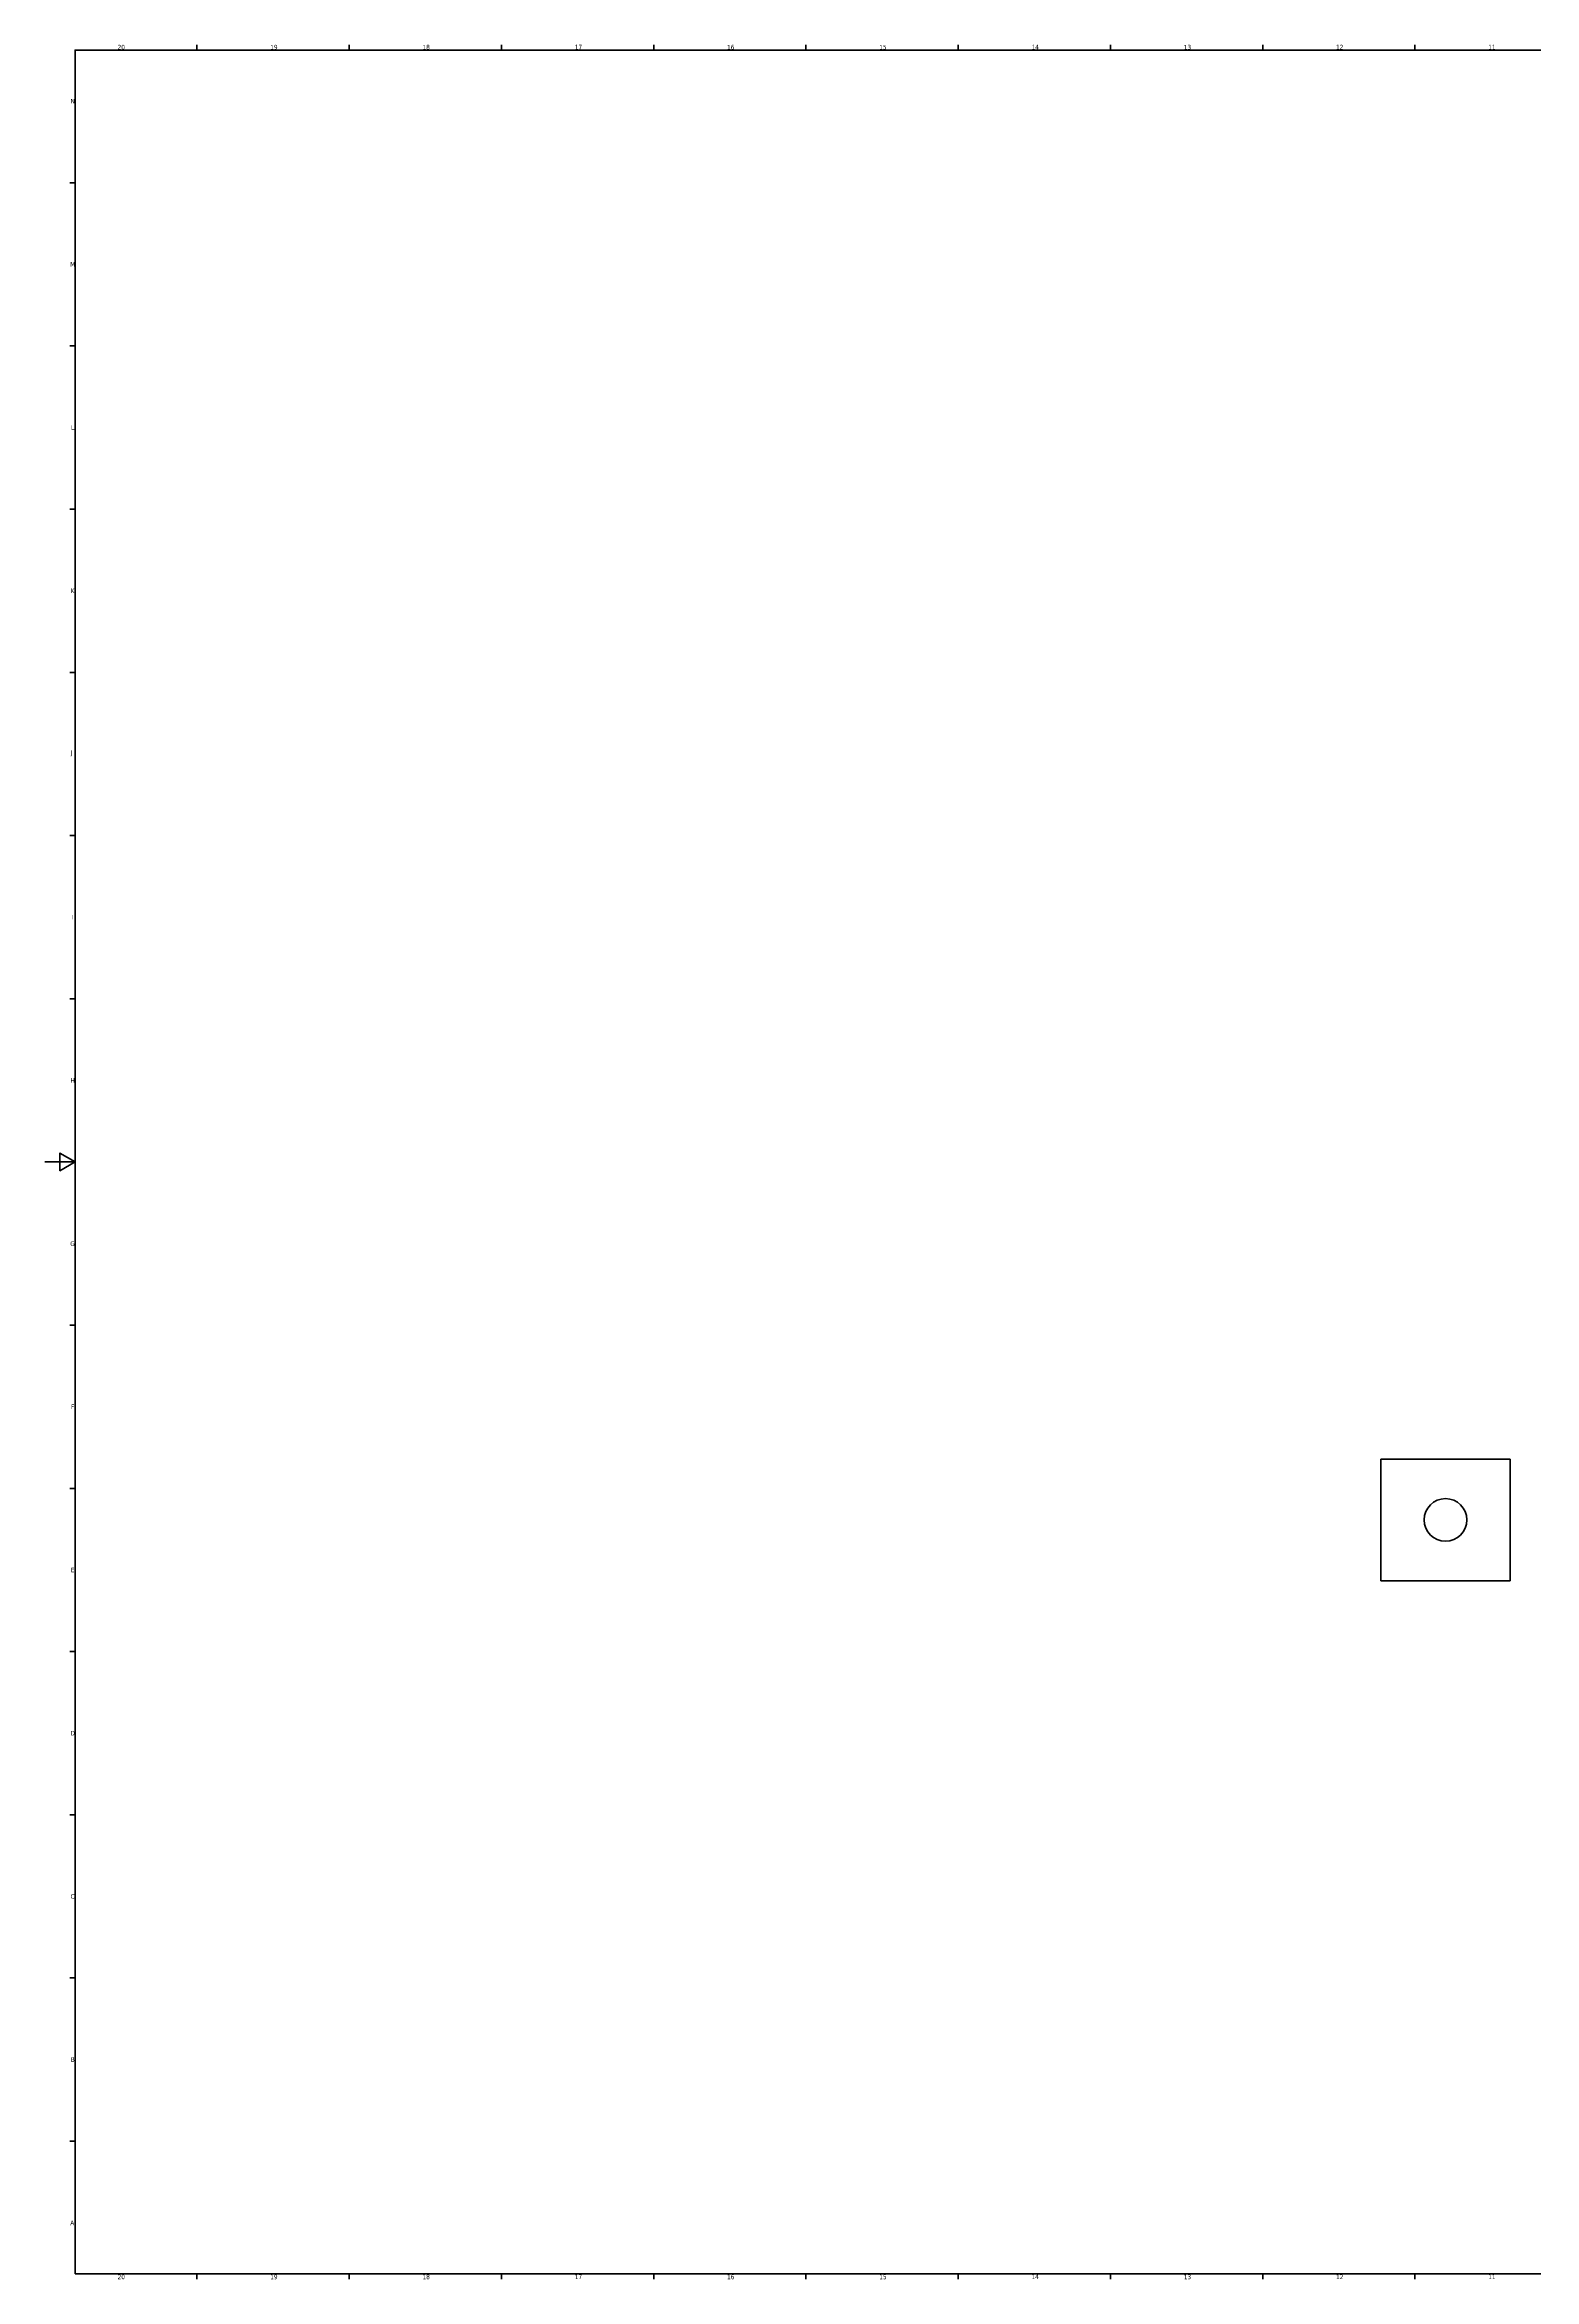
# Model space of a CAD drawing. Header units: millimetres. Extents: x 0 to 2000, y 0 to 1500.
# Drawn here: x 0 to 978, y 16 to 1484 of the extents above; entities that cross this region are included whole.
import ezdxf

# ---------------------------------------------------------------- set-up
doc = ezdxf.new("R2010")
doc.units = ezdxf.units.MM
doc.layers.add('Border (ANSI)', color=7, linetype='Continuous', lineweight=70)
doc.layers.add('Visible (ANSI)', color=7, linetype='Continuous', lineweight=50)
doc.styles.add('Note Text (ANSI)', font='tahoma.ttf')

# ---------------------------------------------------------------- blocks, each defined once
blk = doc.blocks.new('Borders Default Border')
at = {"layer": 'Border (ANSI)'}
for p, q in [((100, 1480), (100, 1483.4)), ((200, 1480), (200, 1483.4)), ((300, 1480), (300, 1483.4)), ((400, 1480), (400, 1483.4)), ((500, 1480), (500, 1483.4)), ((600, 1480), (600, 1483.4)), ((700, 1480), (700, 1483.4)), ((800, 1480), (800, 1483.4)), ((900, 1480), (900, 1483.4)), ((20, 1392.9), (16.6, 1392.9)), ((20, 1285.7), (16.6, 1285.7)), ((20, 1178.6), (16.6, 1178.6)), ((20, 1071.4), (16.6, 1071.4)), ((20, 964.3), (16.6, 964.3)), ((20, 857.1), (16.6, 857.1)), ((20, 642.9), (16.6, 642.9)), ((20, 535.7), (16.6, 535.7)), ((20, 428.6), (16.6, 428.6)), ((20, 321.4), (16.6, 321.4)), ((20, 214.3), (16.6, 214.3)), ((20, 107.1), (16.6, 107.1)), ((100, 20), (100, 16.6)), ((200, 20), (200, 16.6)), ((300, 20), (300, 16.6)), ((400, 20), (400, 16.6)), ((500, 20), (500, 16.6)), ((600, 20), (600, 16.6)), ((700, 20), (700, 16.6)), ((800, 20), (800, 16.6)), ((900, 20), (900, 16.6))]:
    blk.add_line(p, q, dxfattribs=at)
at = {"layer": 'Border (ANSI)', "flags": 128}
for points in [[(20, 20), (20, 1480), (1980, 1480), (1980, 20), (20, 20)], [(0, 750), (20, 750), (10, 755.8), (10, 744.2), (20, 750)]]:
    blk.add_lwpolyline(points, dxfattribs=at)
at = {"layer": 'Border (ANSI)', "char_height": 3.05, "attachment_point": 7, "style": 'Note Text (ANSI)'}
for s, insert in [('20', (47.9, 1480.3)), ('19', (148.2, 1480.3)), ('18', (248.2, 1480.3)), ('17', (348.2, 1480.4)), ('16', (448.2, 1480.3)), ('15', (548.2, 1480.3)), ('14', (648.2, 1480.4)), ('13', (748.2, 1480.3)), ('12', (848.2, 1480.4)), ('11', (948.2, 1480.4)), ('N', (17, 1444.9)), ('M', (16.8, 1337.8)), ('L', (17.3, 1230.6)), ('K', (17.1, 1123.5)), ('J', (17.2, 1016.3)), ('I', (17.5, 909.2)), ('H', (17, 802)), ('G', (16.8, 694.8)), ('F', (17.3, 587.8)), ('E', (17.2, 480.6)), ('D', (17, 373.5)), ('C', (17, 266.3)), ('B', (17.1, 159.2)), ('A', (16.8, 52)), ('20', (47.9, 16.5)), ('19', (148.2, 16.5)), ('18', (248.2, 16.5)), ('17', (348.2, 16.6)), ('16', (448.2, 16.5)), ('15', (548.2, 16.5)), ('14', (648.2, 16.6)), ('13', (748.2, 16.5)), ('12', (848.2, 16.6)), ('11', (948.2, 16.6))]:
    blk.add_mtext(s, dxfattribs=dict(at, insert=insert))

msp = doc.modelspace()

# ---------------------------------------------------------------- linework, layer by layer
at = {"layer": 'Visible (ANSI)'}
for p, q in [((877.6, 555), (877.6, 475)), ((962.6, 555), (877.6, 555)), ((962.6, 475), (962.6, 555)), ((877.6, 475), (962.6, 475))]:
    msp.add_line(p, q, dxfattribs=at)
msp.add_circle((920.1, 515), 14, dxfattribs=at)

# ---------------------------------------------------------------- block references
msp.add_blockref('Borders Default Border', (0, 0))

doc.saveas('drawing.dxf')
